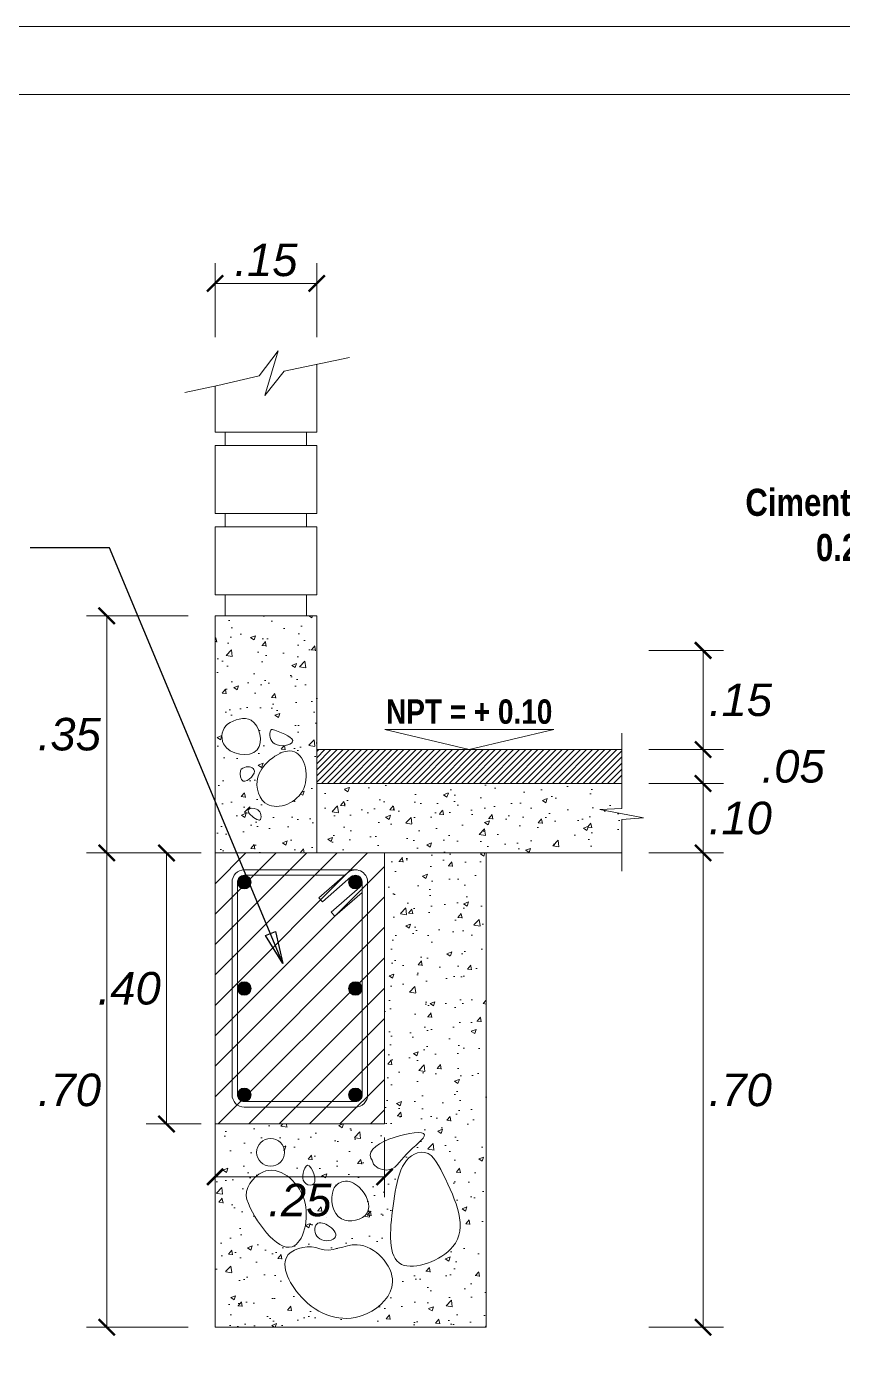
# Model space of a CAD drawing. Header units: millimetres. Extents: x 68 to 194, y 47 to 103.
# Drawn here: x 169.908 to 172.917, y 97.749 to 102.659 of the extents above; entities that cross this region are included whole.
import ezdxf

# ---------------------------------------------------------------- set-up
doc = ezdxf.new("R2010")
doc.units = ezdxf.units.MM
doc.linetypes.add('CENTER2', pattern=[28.575, 19.05, -3.175, 3.175, -3.175])
for name, color, linetype, lineweight in [('Dimención', 1, 'Continuous', 20), ('E_Cimentación', 150, 'Continuous', 50), ('E_Columna', 3, 'Continuous', 25), ('Estribo', 1, 'CENTER2', 20), ('Fierros', 2, 'Continuous', 60), ('G_Achurados', 54, 'Continuous', 5), ('G_Complemento', 30, 'Continuous', 20), ('G_Texto', 122, 'Continuous', 20), ('Sombreados', 8, 'Continuous', 9), ('Viga', 122, 'Continuous', 20)]:
    doc.layers.add(name, color=color, linetype=linetype, lineweight=lineweight)
doc.layers.add('E_Concreto', color=157, linetype='Continuous')
doc.layers.add('G_Acotación', color=171, linetype='Continuous')
doc.styles.add('ARIAL', font='ariali.ttf', dxfattribs={"height": 0.12})
doc.styles.add('Cotas', font='ARIALNB.TTF', dxfattribs={"height": 0.1})
doc.dimstyles.new('150', dxfattribs={"dimtxt": 1, "dimasz": 0.06, "dimexe": 0.06, "dimexo": 0.08, "dimgap": 0.05, "dimtad": 2, "dimtih": 1, "dimtoh": 1, "dimzin": 1, "dimdsep": 46, "dimtxsty": 'Cotas', "dimblk": 'ARCHTICK', "dimcen": 0.25, "dimdle": 0.06, "dimclrd": 256, "dimclre": 256, "dimclrt": 5, "dimazin": 0, "dimtp": 0.2, "dimtm": 0.2, "dimtfac": 1, "dimtix": 1, "dimtmove": 1, "dimatfit": 0, "dimfxl": 0, "dimtolj": 1, "dimtzin": 1, "dimarcsym": 0})
doc.dimstyles.new('Lenin_20', dxfattribs={"dimscale": 0.5, "dimtxt": 0.1, "dimasz": 0.12, "dimexe": 0.15, "dimexo": 0.2, "dimgap": 0.05, "dimtad": 2, "dimtih": 1, "dimtoh": 1, "dimlfac": 0.4, "dimzin": 4, "dimdsep": 46, "dimtxsty": 'ARIAL', "dimblk": 'ARCHTICK', "dimcen": 0.12, "dimclrd": 256, "dimclre": 256, "dimclrt": 4, "dimazin": 1, "dimtm": 1e-09, "dimtfac": 1, "dimtmove": 2, "dimatfit": 2, "dimldrblk": 'ARCHTICK', "dimfxl": 0, "dimtolj": 1, "dimlwd": 13, "dimlwe": 18, "dimarcsym": 0})

# ---------------------------------------------------------------- blocks, each defined once
blk = doc.blocks.new('_ArchTick')
at = {"color": 0, "linetype": 'ByBlock', "const_width": 0.15}
blk.add_lwpolyline([(-0.5, -0.5), (0.5, 0.5)], dxfattribs=at)
blk = doc.blocks.new('*D368')
at = {"layer": 'Defpoints', "color": 0}
for p in [(170.6033, 97.8598), (171.6033, 97.8598), (171.6033, 97.4598)]:
    blk.add_point(p, dxfattribs=at)
at = {"layer": 'G_Acotación', "lineweight": 18}
for p, q in [((170.6033, 97.6598), (170.6033, 97.3848)), ((171.6033, 97.6598), (171.6033, 97.3848))]:
    blk.add_line(p, q, dxfattribs=at)
at = {"layer": 'G_Acotación', "lineweight": 13}
blk.add_line((170.6033, 97.4598), (171.6033, 97.4598), dxfattribs=at)
at = {"layer": 'G_Acotación', "lineweight": 13, "xscale": 0.06, "yscale": 0.06, "zscale": 0.06, "rotation": 180}
blk.add_blockref('_ArchTick', (170.6033, 97.4598), dxfattribs=at)
at = {"layer": 'G_Acotación', "lineweight": 13, "xscale": 0.06, "yscale": 0.06, "zscale": 0.06}
blk.add_blockref('_ArchTick', (171.6033, 97.4598), dxfattribs=at)
at = {"layer": 'G_Acotación', "color": 4, "lineweight": 5, "insert": (171.1033, 97.3736), "char_height": 0.12, "attachment_point": 5, "style": 'ARIAL'}
blk.add_mtext('\\A1;.40', dxfattribs=at)
blk = doc.blocks.new('*D369')
at = {"layer": 'Defpoints', "color": 0}
for p in [(170.2033, 99.6098), (170.6033, 99.6098), (170.6033, 97.8598)]:
    blk.add_point(p, dxfattribs=at)
at = {"layer": 'G_Acotación', "lineweight": 18}
for p, q in [((170.5033, 99.6098), (170.1283, 99.6098)), ((170.5033, 97.8598), (170.1283, 97.8598))]:
    blk.add_line(p, q, dxfattribs=at)
at = {"layer": 'G_Acotación', "lineweight": 13}
blk.add_line((170.2033, 97.8598), (170.2033, 99.6098), dxfattribs=at)
at = {"layer": 'G_Acotación', "lineweight": 13, "xscale": 0.06, "yscale": 0.06, "zscale": 0.06}
for p, rotation in [((170.2033, 99.6098), 90), ((170.2033, 97.8598), 270)]:
    blk.add_blockref('_ArchTick', p, dxfattribs=dict(at, rotation=rotation))
at = {"layer": 'G_Acotación', "color": 4, "lineweight": 5, "insert": (170.0658, 98.7348), "char_height": 0.12, "attachment_point": 5, "style": 'ARIAL'}
blk.add_mtext('\\A1;.70', dxfattribs=at)
blk = doc.blocks.new('*D370')
at = {"layer": 'Defpoints', "color": 0}
for p in [(172.1033, 99.6098), (172.4033, 99.6098), (172.1033, 97.8598)]:
    blk.add_point(p, dxfattribs=at)
at = {"layer": 'G_Acotación', "lineweight": 18}
for p, q in [((172.2033, 99.6098), (172.4783, 99.6098)), ((172.2033, 97.8598), (172.4783, 97.8598))]:
    blk.add_line(p, q, dxfattribs=at)
at = {"layer": 'G_Acotación', "lineweight": 13}
blk.add_line((172.4033, 97.8598), (172.4033, 99.6098), dxfattribs=at)
at = {"layer": 'G_Acotación', "lineweight": 13, "xscale": 0.06, "yscale": 0.06, "zscale": 0.06}
for p, rotation in [((172.4033, 99.6098), 90), ((172.4033, 97.8598), 270)]:
    blk.add_blockref('_ArchTick', p, dxfattribs=dict(at, rotation=rotation))
at = {"layer": 'G_Acotación', "color": 4, "lineweight": 5, "insert": (172.5407, 98.7348), "char_height": 0.12, "attachment_point": 5, "style": 'ARIAL'}
blk.add_mtext('\\A1;.70', dxfattribs=at)
blk = doc.blocks.new('*D371')
at = {"layer": 'Defpoints', "color": 0}
for p in [(172.1033, 99.8661), (172.4033, 99.8661), (172.1033, 99.6098)]:
    blk.add_point(p, dxfattribs=at)
at = {"layer": 'G_Acotación', "lineweight": 18}
for p, q in [((172.2033, 99.8661), (172.4783, 99.8661)), ((172.2033, 99.6098), (172.4783, 99.6098))]:
    blk.add_line(p, q, dxfattribs=at)
at = {"layer": 'G_Acotación', "lineweight": 13}
blk.add_line((172.4033, 99.6098), (172.4033, 99.8661), dxfattribs=at)
at = {"layer": 'G_Acotación', "lineweight": 13, "xscale": 0.06, "yscale": 0.06, "zscale": 0.06}
for p, rotation in [((172.4033, 99.8661), 90), ((172.4033, 99.6098), 270)]:
    blk.add_blockref('_ArchTick', p, dxfattribs=dict(at, rotation=rotation))
at = {"layer": 'G_Acotación', "color": 4, "lineweight": 5, "insert": (172.5407, 99.738), "char_height": 0.12, "attachment_point": 5, "style": 'ARIAL'}
blk.add_mtext('\\A1;.10', dxfattribs=at)
blk = doc.blocks.new('*D452')
at = {"layer": 'Defpoints', "color": 0}
for p in [(172.1033, 99.9911), (172.4033, 99.9911), (172.1033, 99.8661)]:
    blk.add_point(p, dxfattribs=at)
at = {"layer": 'G_Acotación', "lineweight": 18}
for p, q in [((172.2033, 99.9911), (172.4783, 99.9911)), ((172.2033, 99.8661), (172.4783, 99.8661))]:
    blk.add_line(p, q, dxfattribs=at)
at = {"layer": 'G_Acotación', "lineweight": 13}
blk.add_line((172.4033, 99.8661), (172.4033, 99.9911), dxfattribs=at)
at = {"layer": 'G_Acotación', "lineweight": 13, "xscale": 0.06, "yscale": 0.06, "zscale": 0.06}
for p, rotation in [((172.4033, 99.9911), 90), ((172.4033, 99.8661), 270)]:
    blk.add_blockref('_ArchTick', p, dxfattribs=dict(at, rotation=rotation))
at = {"layer": 'G_Acotación', "color": 4, "lineweight": 5, "insert": (172.7358, 99.9286), "char_height": 0.12, "attachment_point": 5, "style": 'ARIAL'}
blk.add_mtext('\\A1;.05', dxfattribs=at)
blk = doc.blocks.new('*D453')
at = {"layer": 'Defpoints', "color": 0}
for p in [(172.1033, 100.357), (172.4033, 100.357), (172.1033, 99.9911)]:
    blk.add_point(p, dxfattribs=at)
at = {"layer": 'G_Acotación', "lineweight": 18}
for p, q in [((172.2033, 100.357), (172.4783, 100.357)), ((172.2033, 99.9911), (172.4783, 99.9911))]:
    blk.add_line(p, q, dxfattribs=at)
at = {"layer": 'G_Acotación', "lineweight": 13}
blk.add_line((172.4033, 99.9911), (172.4033, 100.357), dxfattribs=at)
at = {"layer": 'G_Acotación', "lineweight": 13, "xscale": 0.06, "yscale": 0.06, "zscale": 0.06}
for p, rotation in [((172.4033, 100.357), 90), ((172.4033, 99.9911), 270)]:
    blk.add_blockref('_ArchTick', p, dxfattribs=dict(at, rotation=rotation))
at = {"layer": 'G_Acotación', "color": 4, "lineweight": 5, "insert": (172.5413, 100.1741), "char_height": 0.12, "attachment_point": 5, "style": 'ARIAL'}
blk.add_mtext('\\A1;.15', dxfattribs=at)
blk = doc.blocks.new('*D454')
at = {"layer": 'Defpoints', "color": 0}
for p in [(170.6033, 101.711), (170.6033, 101.4127), (170.9783, 101.4127)]:
    blk.add_point(p, dxfattribs=at)
at = {"layer": 'G_Acotación', "lineweight": 18}
for p, q in [((170.6033, 101.5127), (170.6033, 101.786)), ((170.9783, 101.5127), (170.9783, 101.786))]:
    blk.add_line(p, q, dxfattribs=at)
at = {"layer": 'G_Acotación', "lineweight": 13}
blk.add_line((170.9783, 101.711), (170.6033, 101.711), dxfattribs=at)
at = {"layer": 'G_Acotación', "lineweight": 13, "xscale": 0.06, "yscale": 0.06, "zscale": 0.06, "rotation": 180}
blk.add_blockref('_ArchTick', (170.6033, 101.711), dxfattribs=at)
at = {"layer": 'G_Acotación', "lineweight": 13, "xscale": 0.06, "yscale": 0.06, "zscale": 0.06}
blk.add_blockref('_ArchTick', (170.9783, 101.711), dxfattribs=at)
at = {"layer": 'G_Acotación', "color": 4, "lineweight": 5, "insert": (170.7908, 101.7973), "char_height": 0.12, "attachment_point": 5, "style": 'ARIAL'}
blk.add_mtext('\\A1;.15', dxfattribs=at)
blk = doc.blocks.new('*D372')
at = {"layer": 'Defpoints', "color": 0}
for p in [(170.2033, 100.4848), (170.6033, 100.4848), (170.6033, 99.6098)]:
    blk.add_point(p, dxfattribs=at)
at = {"layer": 'G_Acotación', "lineweight": 18}
for p, q in [((170.5033, 100.4848), (170.1283, 100.4848)), ((170.5033, 99.6098), (170.1283, 99.6098))]:
    blk.add_line(p, q, dxfattribs=at)
at = {"layer": 'G_Acotación', "lineweight": 13}
blk.add_line((170.2033, 99.6098), (170.2033, 100.4848), dxfattribs=at)
at = {"layer": 'G_Acotación', "lineweight": 13, "xscale": 0.06, "yscale": 0.06, "zscale": 0.06}
for p, rotation in [((170.2033, 100.4848), 90), ((170.2033, 99.6098), 270)]:
    blk.add_blockref('_ArchTick', p, dxfattribs=dict(at, rotation=rotation))
at = {"layer": 'G_Acotación', "color": 4, "lineweight": 5, "insert": (170.0653, 100.0473), "char_height": 0.12, "attachment_point": 5, "style": 'ARIAL'}
blk.add_mtext('\\A1;.35', dxfattribs=at)
blk = doc.blocks.new('*D817')
at = {"layer": 'Defpoints', "color": 0}
for p in [(170.6033, 98.7602), (171.2283, 98.7602), (171.2283, 98.4148)]:
    blk.add_point(p, dxfattribs=at)
at = {"layer": 'G_Acotación', "lineweight": 18}
for p, q in [((170.6033, 98.5602), (170.6033, 98.3398)), ((171.2283, 98.5602), (171.2283, 98.3398))]:
    blk.add_line(p, q, dxfattribs=at)
at = {"layer": 'G_Acotación', "lineweight": 13}
blk.add_line((170.6033, 98.4148), (171.2283, 98.4148), dxfattribs=at)
at = {"layer": 'G_Acotación', "lineweight": 13, "xscale": 0.06, "yscale": 0.06, "zscale": 0.06, "rotation": 180}
blk.add_blockref('_ArchTick', (170.6033, 98.4148), dxfattribs=at)
at = {"layer": 'G_Acotación', "lineweight": 13, "xscale": 0.06, "yscale": 0.06, "zscale": 0.06}
blk.add_blockref('_ArchTick', (171.2283, 98.4148), dxfattribs=at)
at = {"layer": 'G_Acotación', "color": 4, "lineweight": 5, "insert": (170.9158, 98.3285), "char_height": 0.12, "attachment_point": 5, "style": 'ARIAL'}
blk.add_mtext('\\A1;.25', dxfattribs=at)
blk = doc.blocks.new('*D818')
at = {"layer": 'Defpoints', "color": 0}
for p in [(170.4239, 99.6098), (170.7515, 99.6098), (170.7515, 98.6098)]:
    blk.add_point(p, dxfattribs=at)
at = {"layer": 'G_Acotación', "lineweight": 18}
for p, q in [((170.5515, 99.6098), (170.3489, 99.6098)), ((170.5515, 98.6098), (170.3489, 98.6098))]:
    blk.add_line(p, q, dxfattribs=at)
at = {"layer": 'G_Acotación', "lineweight": 13}
blk.add_line((170.4239, 98.6098), (170.4239, 99.6098), dxfattribs=at)
at = {"layer": 'G_Acotación', "lineweight": 13, "xscale": 0.06, "yscale": 0.06, "zscale": 0.06}
for p, rotation in [((170.4239, 99.6098), 90), ((170.4239, 98.6098), 270)]:
    blk.add_blockref('_ArchTick', p, dxfattribs=dict(at, rotation=rotation))
at = {"layer": 'G_Acotación', "color": 4, "lineweight": 5, "insert": (170.2864, 99.1098), "char_height": 0.12, "attachment_point": 5, "style": 'ARIAL'}
blk.add_mtext('\\A1;.40', dxfattribs=at)

msp = doc.modelspace()

# ---------------------------------------------------------------- hatches: boundary and pattern name
at = {"layer": 'E_Concreto', "lineweight": 5}
h = msp.add_hatch(dxfattribs=at)
h.set_pattern_fill('AR-CONC', color=256, scale=0.001, style=0)
h.set_pattern_definition([(50, (-31.58628, 33.30307), (0.18218467, -0.01593909), [0.01905, -0.20955]), (355, (-31.58628, 33.30307), (-0.03524283, 0.19105664), [0.01524, -0.16764]), (100.451, (-31.5711, 33.30174), (0.1469425, 0.17511669), [0.01619, -0.17809]), (46.1842, (-31.58628, 33.35387), (0.27107904, -0.04204233), [0.028575, -0.314325]), (96.6356, (-31.5637, 33.35037), (0.23740423, 0.24742556), [0.024285, -0.267135]), (351.184, (-31.58628, 33.35387), (0.2374046, 0.2474251), [0.02286, -0.25146]), (21, (-31.56088, 33.34117), (0.15161488, -0.10226552), [0.01905, -0.20955]), (326, (-31.56088, 33.34117), (0.06180203, 0.18418797), [0.01524, -0.16764]), (71.4514, (-31.54825, 33.33265), (0.21341649, 0.08192286), [0.01619, -0.17809]), (37.5, (-31.58628, 33.30307), (0.003088603, 0.084555039), [0, -0.165608, 0, -0.17018, 0, -0.168275]), (7.5, (-31.58628, 33.30307), (0.066819663, 0.100180575), [0, -0.097028, 0, -0.161798, 0, -0.064135]), (327.5, (-31.64292, 33.30307), (0.135590595, -0.005728744), [0, -0.0635, 0, -0.19812, 0, -0.26289]), (317.5, (-31.66832, 33.30307), (0.14812918, 0.02542649), [0, -0.08255, 0, -0.131572, 0, -0.18669])])
h.paths.add_polyline_path([(171.6033, 99.6098), (170.9783, 99.6098), (170.9783, 100.4848), (170.6033, 100.4848), (170.6033, 99.4839), (170.6033, 98.1117), (170.6033, 97.8598), (171.6033, 97.8598)])
edge = h.paths.add_edge_path(flags=16)
edge.add_spline(control_points=[(170.6492, 100.0847), (170.629, 100.0706), (170.6111, 99.9784), (170.7977, 99.948), (170.7577, 100.1299), (170.6734, 100.1016), (170.6492, 100.0847)], knot_values=[0, 0, 0, 0, 0.073991, 0.199337, 0.310324, 0.398659, 0.398659, 0.398659, 0.398659], degree=3, periodic=0)
edge = h.paths.add_edge_path(flags=16)
edge.add_spline(control_points=[(170.7654, 99.9033), (170.7492, 99.87), (170.7698, 99.7476), (170.9708, 99.8121), (170.9186, 100.0483), (170.7877, 99.9492), (170.7654, 99.9033)], knot_values=[0, 0, 0, 0, 0.110987, 0.255656, 0.403639, 0.55678, 0.55678, 0.55678, 0.55678], degree=3, periodic=0)
edge = h.paths.add_edge_path(flags=16)
edge.add_spline(control_points=[(170.809, 100.0629), (170.8002, 100.0477), (170.8141, 99.9918), (170.9286, 100.0184), (170.8496, 100.0543), (170.8114, 100.0671), (170.809, 100.0629)], knot_values=[0, 0, 0, 0, 0.052822, 0.118575, 0.197097, 0.21162, 0.21162, 0.21162, 0.21162], degree=3, periodic=0)
edge = h.paths.add_edge_path(flags=16)
edge.add_spline(control_points=[(170.73, 99.7545), (170.7398, 99.7429), (170.7752, 99.7156), (170.7728, 99.7585), (170.7564, 99.7747), (170.7189, 99.7777), (170.7267, 99.7583), (170.73, 99.7545)], knot_values=[0, 0, 0, 0, 0.045529, 0.069183, 0.089262, 0.120129, 0.13509, 0.13509, 0.13509, 0.13509], degree=3, periodic=0)
edge = h.paths.add_edge_path(flags=16)
edge.add_spline(control_points=[(170.6968, 99.9129), (170.6937, 99.9003), (170.6996, 99.862), (170.7391, 99.8856), (170.7548, 99.9173), (170.732, 99.928), (170.7141, 99.9277), (170.6989, 99.9212), (170.6968, 99.9129)], knot_values=[0, 0, 0, 0, 0.039013, 0.072904, 0.102826, 0.121909, 0.133746, 0.159346, 0.159346, 0.159346, 0.159346], degree=3, periodic=0)
h.paths.add_polyline_path([(170.6033, 99.6098), (171.2283, 99.6098), (171.2283, 98.6098), (170.6033, 98.6098)], flags=17)
edge = h.paths.add_edge_path(flags=16)
edge.add_spline(control_points=[(171.1854, 98.4688), (171.19, 98.4499), (171.2585, 98.4225), (171.2978, 98.5001), (171.4702, 98.6227), (171.1311, 98.5406), (171.1842, 98.4741), (171.1854, 98.4688)], knot_values=[0, 0, 0, 0, 0.05853, 0.15149, 0.250185, 0.466126, 0.482352, 0.482352, 0.482352, 0.482352], degree=3, periodic=0)
edge = h.paths.add_edge_path(flags=16)
edge.add_spline(control_points=[(171.3636, 98.5055), (171.401, 98.5099), (171.4749, 98.3659), (171.5705, 98.1553), (171.2314, 98.0286), (171.2557, 98.3131), (171.2897, 98.4967), (171.3636, 98.5055)], knot_values=[0, 0, 0, 0, 0.112912, 0.383799, 0.583565, 0.801617, 1.02504, 1.02504, 1.02504, 1.02504], degree=3, periodic=0)
edge = h.paths.add_edge_path(flags=16)
edge.add_arc((170.8078, 98.5051), 0.0513, 0, 360)
edge = h.paths.add_edge_path(flags=16)
edge.add_spline(control_points=[(170.7207, 98.331), (170.7463, 98.2548), (170.8962, 98.0513), (170.9783, 98.3506), (170.7925, 98.4924), (170.7083, 98.368), (170.7207, 98.331)], knot_values=[0, 0, 0, 0, 0.241271, 0.420764, 0.603983, 0.720994, 0.720994, 0.720994, 0.720994], degree=3, periodic=0)
edge = h.paths.add_edge_path(flags=16)
edge.add_spline(control_points=[(170.9385, 98.4543), (170.9268, 98.436), (170.9156, 98.3865), (170.9959, 98.3786), (170.9514, 98.4744), (170.9385, 98.4543)], knot_values=[0, 0, 0, 0, 0.065297, 0.094342, 0.165807, 0.165807, 0.165807, 0.165807], degree=3, periodic=0)
edge = h.paths.add_edge_path(flags=16)
edge.add_spline(control_points=[(170.9749, 98.2367), (170.9665, 98.2212), (170.9788, 98.1694), (171.0701, 98.1836), (171.0259, 98.2419), (170.9818, 98.2495), (170.9749, 98.2367)], knot_values=[0, 0, 0, 0, 0.052822, 0.111363, 0.163695, 0.207263, 0.207263, 0.207263, 0.207263], degree=3, periodic=0)
edge = h.paths.add_edge_path(flags=16)
edge.add_spline(control_points=[(170.9894, 98.1496), (170.9529, 98.1645), (170.8113, 98.1395), (170.9357, 97.9076), (171.1413, 97.8626), (171.3129, 98.0327), (171.144, 98.2134), (171.0322, 98.1322), (170.9894, 98.1496)], knot_values=[0, 0, 0, 0, 0.118201, 0.294893, 0.532739, 0.682359, 0.872321, 1.011046, 1.011046, 1.011046, 1.011046], degree=3, periodic=0)
edge = h.paths.add_edge_path(flags=16)
edge.add_spline(control_points=[(171.0402, 98.3688), (171.0257, 98.3342), (171.0423, 98.2306), (171.1975, 98.2674), (171.1504, 98.3765), (171.0814, 98.4097), (171.0462, 98.3831), (171.0402, 98.3688)], knot_values=[0, 0, 0, 0, 0.112638, 0.209511, 0.308199, 0.370233, 0.416713, 0.416713, 0.416713, 0.416713], degree=3, periodic=0)
h = msp.add_hatch(dxfattribs=at)
h.set_pattern_fill('AR-CONC', color=256, scale=0.001, style=0)
h.set_pattern_definition([(50, (-8.45754, -16.27877), (0.18218467, -0.01593909), [0.01905, -0.20955]), (355, (-8.45754, -16.27877), (-0.03524283, 0.19105664), [0.01524, -0.16764]), (100.451, (-8.44236, -16.2801), (0.1469425, 0.17511669), [0.01619, -0.17809]), (46.1842, (-8.45754, -16.22797), (0.27107904, -0.04204233), [0.028575, -0.314325]), (96.6356, (-8.43495, -16.23148), (0.23740423, 0.24742556), [0.024285, -0.267135]), (351.184, (-8.45754, -16.22797), (0.2374046, 0.2474251), [0.02286, -0.25146]), (21, (-8.43214, -16.24067), (0.15161488, -0.10226552), [0.01905, -0.20955]), (326, (-8.43214, -16.24067), (0.06180203, 0.18418797), [0.01524, -0.16764]), (71.4514, (-8.41951, -16.2492), (0.21341649, 0.08192286), [0.01619, -0.17809]), (37.5, (-8.457544, -16.27877), (0.003088603, 0.084555039), [0, -0.165608, 0, -0.17018, 0, -0.168275]), (7.5, (-8.45754, -16.27877), (0.066819663, 0.100180575), [0, -0.097028, 0, -0.161798, 0, -0.064135]), (327.5, (-8.514186, -16.27877), (0.135590595, -0.005728744), [0, -0.0635, 0, -0.19812, 0, -0.26289]), (317.5, (-8.53959, -16.27877), (0.14812918, 0.02542649), [0, -0.08255, 0, -0.131572, 0, -0.18669])])
h.paths.add_polyline_path([(172.1033, 99.6098), (172.1033, 99.8431), (172.0309, 99.8032), (172.0772, 99.8598), (170.9783, 99.8598), (170.9783, 99.6098)])
at = {"layer": 'Fierros', "lineweight": 5}
for points in [[(170.7108, 99.4773, 1), (170.7108, 99.5273, 1)], [(171.1208, 99.4773, 1), (171.1208, 99.5273, 1)], [(170.7358, 99.1098, 1), (170.6858, 99.1098, 1)], [(171.1208, 99.0848, 1), (171.1208, 99.1348, 1)], [(170.7358, 98.7173, 1), (170.6858, 98.7173, 1)], [(171.1208, 98.6923, 1), (171.1208, 98.7423, 1)]]:
    msp.add_hatch(color=256, dxfattribs=at).paths.add_polyline_path(points)
at = {"layer": 'G_Achurados', "lineweight": 5, "ltscale": 0.05}
h = msp.add_hatch(dxfattribs=at)
h.set_pattern_fill('ANSI31', color=256, scale=0.005, style=0)
h.set_pattern_definition([(45, (-882.815188, -790.548593), (-0.01122532015, 0.01122532015), [])])
h.paths.add_polyline_path([(172.1033, 99.9911), (170.9783, 99.9911), (170.9783, 99.8661), (172.0824, 99.8661), (172.1033, 99.8917)])
at = {"layer": 'Sombreados', "lineweight": 5}
h = msp.add_hatch(dxfattribs=at)
h.set_pattern_fill('LINE', color=256, scale=0.025, angle=45, style=0)
h.set_pattern_definition([(45, (195.45359, 117.611395), (-0.0561266, 0.0561266), [])])
h.paths.add_polyline_path([(170.6033, 99.6098), (171.2283, 99.6098), (171.2283, 98.6098), (170.6033, 98.6098)])

# ---------------------------------------------------------------- linework, layer by layer
at = {"lineweight": 5}
for points in [[(193.7519, 75.1029), (193.7519, 102.6587), (152.7019, 102.6587), (152.7019, 75.1029)], [(193.5019, 75.3529), (193.5019, 102.4087), (152.9519, 102.4087), (152.9519, 75.3529)]]:
    msp.add_lwpolyline(points, close=True, dxfattribs=at)
at = {"layer": 'E_Cimentación', "color": 3, "lineweight": 5}
msp.add_lwpolyline([(171.6033, 99.6098), (170.9783, 99.6098), (170.9783, 100.4848), (170.6033, 100.4848), (170.6033, 99.4839), (170.6033, 98.1117), (170.6033, 97.8598), (171.6033, 97.8598)], close=True, dxfattribs=at)
at = {"layer": 'E_Columna', "lineweight": 5}
msp.add_line((170.9783, 100.4848), (170.6033, 100.4848), dxfattribs=at)
at = {"layer": 'E_Concreto', "color": 7, "lineweight": 5}
msp.add_circle((170.8078, 98.5051), 0.0513, dxfattribs=at)
for points, start_tangent, end_tangent in [([(170.6492, 100.0847), (170.6347, 100.0121), (170.7581, 99.9904), (170.7364, 100.0992), (170.6492, 100.0847)], (-0.819678, -0.572825), (-0.819678, -0.572825)), ([(170.809, 100.0629), (170.8235, 100.0121), (170.8888, 100.0194), (170.8235, 100.0629), (170.809, 100.0629)], (-0.497705, -0.867346), (-0.497705, -0.867346)), ([(170.7654, 99.9033), (170.7872, 99.7945), (170.9252, 99.838), (170.8961, 99.9831), (170.7654, 99.9033)], (-0.436947, -0.899487), (-0.436947, -0.899487)), ([(170.6968, 99.9129), (170.7063, 99.8751), (170.7371, 99.8893), (170.7466, 99.9177), (170.73, 99.9271), (170.7181, 99.9271), (170.6968, 99.9129)], (-0.244182, -0.96973), (-0.244182, -0.96973)), ([(170.73, 99.7545), (170.7702, 99.7332), (170.7702, 99.7568), (170.756, 99.771), (170.7253, 99.7686), (170.73, 99.7545)], (0.648683, -0.761059), (0.648683, -0.761059)), ([(171.1854, 98.4688), (171.2363, 98.4398), (171.3089, 98.4979), (171.3758, 98.5704), (171.1782, 98.4834), (171.1854, 98.4688)], (0.234801, -0.972044), (0.234801, -0.972044)), ([(171.3636, 98.5055), (171.4435, 98.4257), (171.4798, 98.1572), (171.291, 98.0919), (171.2597, 98.3077), (171.3636, 98.5055)], (0.993061, 0.117597), (0.993061, 0.117597)), ([(170.7207, 98.331), (170.8877, 98.1569), (170.9313, 98.331), (170.7788, 98.4326), (170.7207, 98.331)], (0.318131, -0.948047), (0.318131, -0.948047)), ([(170.9385, 98.4543), (170.9385, 98.389), (170.9676, 98.389), (170.9385, 98.4543)], (-0.538019, -0.842933), (-0.538019, -0.842933)), ([(171.0402, 98.3688), (171.0693, 98.26), (171.1636, 98.2817), (171.1346, 98.3761), (171.0765, 98.3978), (171.0402, 98.3688)], (-0.386675, -0.922216), (-0.386675, -0.922216)), ([(170.9749, 98.2367), (170.9894, 98.1859), (171.0475, 98.1932), (171.0184, 98.2367), (170.9749, 98.2367)], (-0.475844, -0.879529), (-0.475844, -0.879529)), ([(170.9894, 98.1496), (170.8732, 98.1279), (170.9313, 97.961), (171.1636, 97.9102), (171.258, 98.0263), (171.1273, 98.1641), (170.9894, 98.1496)], (-0.926216, 0.376993), (-0.926216, 0.376993))]:
    msp.add_spline(points, degree=3, dxfattribs=dict(at, start_tangent=start_tangent, end_tangent=end_tangent))
at = {"layer": 'Estribo', "lineweight": 5}
for p, q in [((171.0914, 99.5364), (170.9857, 99.4445)), ((171.1045, 99.5213), (170.9988, 99.4294)), ((171.1045, 99.5213), (170.9988, 99.4294))]:
    msp.add_line(p, q, dxfattribs=at)
at = {"layer": 'Estribo', "linetype": 'Continuous', "lineweight": 5}
msp.add_lwpolyline([(171.1208, 99.5473), (170.7108, 99.5473, 0.414214), (170.6658, 99.5023), (170.6658, 98.7173, 0.414214), (170.7108, 98.6723), (171.1208, 98.6723, 0.414214), (171.1658, 98.7173), (171.1658, 99.5023, 0.644941), (171.0911, 99.5362), (170.9857, 99.4445), (170.9988, 99.4294), (171.1045, 99.5213, -0.641), (171.1458, 99.5023), (171.1458, 98.7173, -0.414214), (171.1208, 98.6923), (170.7108, 98.6923, -0.414214), (170.6858, 98.7173), (170.6858, 99.5023, -0.414214), (170.7108, 99.5273), (171.0809, 99.5273)], format="xyb", dxfattribs=at)
msp.add_lwpolyline([(171.1458, 99.4644), (171.0445, 99.3764), (171.0314, 99.3915), (171.1371, 99.4834)], dxfattribs=at)
at = {"layer": 'Estribo', "lineweight": 5}
msp.add_lwpolyline([(170.9988, 99.4294), (170.9857, 99.4445)], dxfattribs=at)
at = {"layer": 'Fierros', "lineweight": 5}
for centre in [(170.7108, 99.5023), (171.1208, 99.5023), (170.7108, 99.1098), (171.1208, 99.1098), (170.7108, 98.7173), (171.1208, 98.7173)]:
    msp.add_circle(centre, 0.025, dxfattribs=at)
at = {"layer": 'G_Complemento', "color": 1, "lineweight": 5}
for p, q in [((170.6408, 101.1127), (170.6408, 101.1627)), ((170.6408, 101.1127), (170.6408, 101.1627)), ((170.6408, 101.1127), (170.6408, 101.1627)), ((170.6408, 101.1127), (170.6408, 101.1627)), ((170.9408, 101.1127), (170.9408, 101.1627)), ((170.9408, 101.1127), (170.9408, 101.1627)), ((170.6408, 100.8127), (170.6408, 100.8627)), ((170.6408, 100.8127), (170.6408, 100.8627)), ((170.6408, 100.8127), (170.6408, 100.8627)), ((170.6408, 100.8127), (170.6408, 100.8627)), ((170.9408, 100.8127), (170.9408, 100.8627)), ((170.9408, 100.8127), (170.9408, 100.8627)), ((170.6408, 100.4848), (170.6408, 100.5627)), ((170.6408, 100.4848), (170.6408, 100.5627)), ((170.6408, 100.4848), (170.6408, 100.5627)), ((170.6408, 100.4848), (170.6408, 100.5627)), ((170.9408, 100.4848), (170.9408, 100.5627)), ((170.9408, 100.4848), (170.9408, 100.5627))]:
    msp.add_line(p, q, dxfattribs=at)
at = {"layer": 'G_Complemento', "lineweight": 5}
for p, q in [((170.9783, 99.9911), (172.1033, 99.9911)), ((170.9783, 99.8661), (172.1033, 99.8661)), ((172.1033, 99.6098), (170.9783, 99.6098))]:
    msp.add_line(p, q, dxfattribs=at)
for points in [[(171.0987, 101.4384), (170.8579, 101.387), (170.7865, 101.2978), (170.836, 101.462), (170.766, 101.3702), (170.6134, 101.3348), (170.4911, 101.3087)], [(172.1033, 99.5421), (172.1033, 99.7329), (172.1836, 99.7395), (172.0222, 99.77), (172.1033, 99.7737), (172.1033, 100.0524)]]:
    msp.add_lwpolyline(points, dxfattribs=at)
at = {"layer": 'G_Complemento', "color": 1, "lineweight": 5}
msp.add_lwpolyline([(170.6033, 101.3326), (170.6033, 101.1627), (170.9783, 101.1627), (170.9783, 101.4127)], dxfattribs=at)
for points in [[(170.6033, 100.8627), (170.9783, 100.8627), (170.9783, 101.1127), (170.6033, 101.1127)], [(170.6033, 100.5627), (170.9783, 100.5627), (170.9783, 100.8127), (170.6033, 100.8127)]]:
    msp.add_lwpolyline(points, close=True, dxfattribs=at)
at = {"layer": 'G_Texto', "lineweight": 5}
msp.add_lwpolyline([(171.5408, 99.9911), (171.229, 100.0648), (171.8525, 100.0648)], close=True, dxfattribs=at)
at = {"layer": 'Viga', "lineweight": 5}
msp.add_lwpolyline([(170.6033, 99.6098), (171.2283, 99.6098), (171.2283, 98.6098), (170.6033, 98.6098)], close=True, dxfattribs=at)

# ---------------------------------------------------------------- texts
at = {"layer": 'Dimención', "color": 253, "lineweight": 5, "insert": (173.5587, 100.6855), "char_height": 0.1, "width": 1.327526, "attachment_point": 9, "style": 'Cotas'}
msp.add_mtext('Cimentacon Beam \\P0.25 x 0.40 m.', dxfattribs=at)
at = {"layer": 'G_Texto', "lineweight": 5, "insert": (171.5406, 100.1307), "char_height": 0.09, "width": 0.623283, "attachment_point": 5, "style": 'Cotas'}
msp.add_mtext('NPT = + 0.10', dxfattribs=at)

# ---------------------------------------------------------------- dimensions: what is measured, and where the dimension line sits
at = {"layer": 'G_Acotación', "lineweight": 5}
dim = msp.add_linear_dim(base=(170.6033, 101.711), p1=(170.9783, 101.4127), p2=(170.6033, 101.4127), dimstyle='Lenin_20', dxfattribs=at)
dim.commit()
dim.dimension.update_dxf_attribs({"geometry": '*D454', "text_midpoint": (170.7908, 101.7973)})
for base, p1, p2, picture, middle in [((170.2033, 100.4848), (170.6033, 99.6098), (170.6033, 100.4848), '*D372', (170.0653, 100.0473)), ((170.2033, 99.6098), (170.6033, 97.8598), (170.6033, 99.6098), '*D369', (170.0658, 98.7348))]:
    dim = msp.add_linear_dim(base=base, p1=p1, p2=p2, angle=90, dimstyle='Lenin_20', dxfattribs=at)
    dim.commit()
    dim.dimension.update_dxf_attribs({"geometry": picture, "text_midpoint": middle})
for base, p1, p2, picture, middle in [((172.4033, 100.357), (172.1033, 99.9911), (172.1033, 100.357), '*D453', (172.5413, 100.1741)), ((172.4033, 99.9911), (172.1033, 99.8661), (172.1033, 99.9911), '*D452', (172.7358, 99.9286)), ((172.4033, 99.8661), (172.1033, 99.6098), (172.1033, 99.8661), '*D371', (172.5407, 99.738)), ((172.4033, 99.6098), (172.1033, 97.8598), (172.1033, 99.6098), '*D370', (172.5407, 98.7348))]:
    dim = msp.add_linear_dim(base=base, p1=p1, p2=p2, angle=90, dimstyle='Lenin_20', override={"dimtad": 2}, dxfattribs=at)
    dim.commit()
    dim.dimension.update_dxf_attribs({"geometry": picture, "text_midpoint": middle})
for p1, p2, distance, picture, middle in [((170.7515, 98.6098), (170.7515, 99.6098), 0.3276, '*D818', (170.2864, 99.1098)), ((170.6033, 98.7602), (171.2283, 98.7602), -0.3454, '*D817', (170.9158, 98.3285))]:
    dim = msp.add_aligned_dim(p1=p1, p2=p2, distance=distance, dimstyle='Lenin_20', override={"dimexo": 0.4}, dxfattribs=at)
    dim.commit()
    dim.dimension.update_dxf_attribs({"geometry": picture, "text_midpoint": middle})
dim = msp.add_linear_dim(base=(171.6033, 97.4598), p1=(170.6033, 97.8598), p2=(171.6033, 97.8598), dimstyle='Lenin_20', override={"dimexo": 0.4}, dxfattribs=at)
dim.commit()
dim.dimension.update_dxf_attribs({"geometry": '*D368', "text_midpoint": (171.1033, 97.3736)})

# ---------------------------------------------------------------- leaders
at = {"layer": 'Dimención', "lineweight": 5, "annotation_type": 0, "has_hookline": 1, "hookline_direction": 1, "text_width": 0.9865}
for points in [[(170.8536, 99.2017), (170.2139, 100.7355), (169.9212, 100.7355)], [(174.5411, 99.2017), (173.9014, 100.7355), (173.6087, 100.7355)]]:
    msp.add_leader(points, dimstyle='150', override={"dimasz": 0.12, "dimgap": 0.05, "dimtad": 0, "dimldrblk": 'ClosedBlank'}, dxfattribs=at)

doc.saveas('drawing.dxf')
